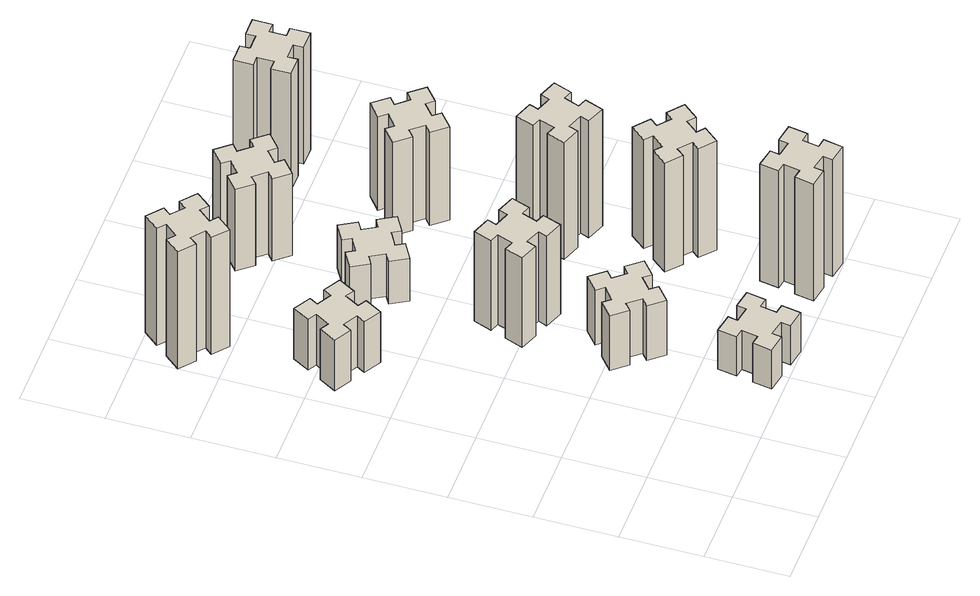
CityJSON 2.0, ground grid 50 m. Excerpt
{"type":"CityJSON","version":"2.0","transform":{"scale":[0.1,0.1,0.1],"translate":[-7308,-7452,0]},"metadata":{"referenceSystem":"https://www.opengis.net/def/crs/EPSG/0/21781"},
"CityObjects":{
"building1":{"type":"Building","attributes":{"class":"1000","function":"1000","usage":"1000","yearOfConstruction":2016,"roofType":"1000","measuredHeight":39,"storeysAboveGround":30,"storeysBelowGround":0},"geometry":[{"type":"Solid","lod":"1","boundaries":[[[[0,1,2,3,4,5,6,7,8,9,10,11,12,13,14,15,16,17,18,19]],[[17,16,20,21]],[[16,15,22,20]],[[15,14,23,22]],[[14,13,24,23]],[[13,12,25,24]],[[12,11,26,25]],[[11,10,27,26]],[[10,9,28,27]],[[9,8,29,28]],[[8,7,30,29]],[[7,6,31,30]],[[6,5,32,31]],[[5,4,33,32]],[[4,3,34,33]],[[3,2,35,34]],[[2,1,36,35]],[[1,0,37,36]],[[0,19,38,37]],[[19,18,39,38]],[[18,17,21,39]],[[24,25,26,27,28,29,30,31,32,33,34,35,36,37,38,39,21,20,22,23]]]]}]},
"building2":{"type":"Building","attributes":{"class":"1000","function":"1000","usage":"1000","yearOfConstruction":2016,"roofType":"1000","measuredHeight":30,"storeysAboveGround":30,"storeysBelowGround":0},"geometry":[{"type":"Solid","lod":"1","boundaries":[[[[40,41,42,43,44,45,46,47,48,49,50,51,52,53,54,55,56,57,58,59]],[[57,56,60,61]],[[56,55,62,60]],[[55,54,63,62]],[[54,53,64,63]],[[53,52,65,64]],[[52,51,66,65]],[[51,50,67,66]],[[50,49,68,67]],[[49,48,69,68]],[[48,47,70,69]],[[47,46,71,70]],[[46,45,72,71]],[[45,44,73,72]],[[44,43,74,73]],[[43,42,75,74]],[[42,41,76,75]],[[41,40,77,76]],[[40,59,78,77]],[[59,58,79,78]],[[58,57,61,79]],[[64,65,66,67,68,69,70,71,72,73,74,75,76,77,78,79,61,60,62,63]]]]}]},
"building3":{"type":"Building","attributes":{"class":"1000","function":"1000","usage":"1000","yearOfConstruction":2016,"roofType":"1000","measuredHeight":90,"storeysAboveGround":30,"storeysBelowGround":0},"geometry":[{"type":"Solid","lod":"1","boundaries":[[[[80,81,82,83,84,85,86,87,88,89,90,91,92,93,94,95,96,97,98,99]],[[97,96,100,101]],[[96,95,102,100]],[[95,94,103,102]],[[94,93,104,103]],[[93,92,105,104]],[[92,91,106,105]],[[91,90,107,106]],[[90,89,108,107]],[[89,88,109,108]],[[88,87,110,109]],[[87,86,111,110]],[[86,85,112,111]],[[85,84,113,112]],[[84,83,114,113]],[[83,82,115,114]],[[82,81,116,115]],[[81,80,117,116]],[[80,99,118,117]],[[99,98,119,118]],[[98,97,101,119]],[[104,105,106,107,108,109,110,111,112,113,114,115,116,117,118,119,101,100,102,103]]]]}]},
"building4":{"type":"Building","attributes":{"class":"1000","function":"1000","usage":"1000","yearOfConstruction":2016,"roofType":"1000","measuredHeight":42,"storeysAboveGround":30,"storeysBelowGround":0},"geometry":[{"type":"Solid","lod":"1","boundaries":[[[[120,121,122,123,124,125,126,127,128,129,130,131,132,133,134,135,136,137,138,139]],[[137,136,140,141]],[[136,135,142,140]],[[135,134,143,142]],[[134,133,144,143]],[[133,132,145,144]],[[132,131,146,145]],[[131,130,147,146]],[[130,129,148,147]],[[129,128,149,148]],[[128,127,150,149]],[[127,126,151,150]],[[126,125,152,151]],[[125,124,153,152]],[[124,123,154,153]],[[123,122,155,154]],[[122,121,156,155]],[[121,120,157,156]],[[120,139,158,157]],[[139,138,159,158]],[[138,137,141,159]],[[144,145,146,147,148,149,150,151,152,153,154,155,156,157,158,159,141,140,142,143]]]]}]},
"building5":{"type":"Building","attributes":{"class":"1000","function":"1000","usage":"1000","yearOfConstruction":2016,"roofType":"1000","measuredHeight":69,"storeysAboveGround":30,"storeysBelowGround":0},"geometry":[{"type":"Solid","lod":"1","boundaries":[[[[160,161,162,163,164,165,166,167,168,169,170,171,172,173,174,175,176,177,178,179]],[[177,176,180,181]],[[176,175,182,180]],[[175,174,183,182]],[[174,173,184,183]],[[173,172,185,184]],[[172,171,186,185]],[[171,170,187,186]],[[170,169,188,187]],[[169,168,189,188]],[[168,167,190,189]],[[167,166,191,190]],[[166,165,192,191]],[[165,164,193,192]],[[164,163,194,193]],[[163,162,195,194]],[[162,161,196,195]],[[161,160,197,196]],[[160,179,198,197]],[[179,178,199,198]],[[178,177,181,199]],[[184,185,186,187,188,189,190,191,192,193,194,195,196,197,198,199,181,180,182,183]]]]}]},
"building6":{"type":"Building","attributes":{"class":"1000","function":"1000","usage":"1000","yearOfConstruction":2016,"roofType":"1000","measuredHeight":33,"storeysAboveGround":30,"storeysBelowGround":0},"geometry":[{"type":"Solid","lod":"1","boundaries":[[[[200,201,202,203,204,205,206,207,208,209,210,211,212,213,214,215,216,217,218,219]],[[217,216,220,221]],[[216,215,222,220]],[[215,214,223,222]],[[214,213,224,223]],[[213,212,225,224]],[[212,211,226,225]],[[211,210,227,226]],[[210,209,228,227]],[[209,208,229,228]],[[208,207,230,229]],[[207,206,231,230]],[[206,205,232,231]],[[205,204,233,232]],[[204,203,234,233]],[[203,202,235,234]],[[202,201,236,235]],[[201,200,237,236]],[[200,219,238,237]],[[219,218,239,238]],[[218,217,221,239]],[[224,225,226,227,228,229,230,231,232,233,234,235,236,237,238,239,221,220,222,223]]]]}]},
"building7":{"type":"Building","attributes":{"class":"1000","function":"1000","usage":"1000","yearOfConstruction":2016,"roofType":"1000","measuredHeight":90,"storeysAboveGround":30,"storeysBelowGround":0},"geometry":[{"type":"Solid","lod":"1","boundaries":[[[[240,241,242,243,244,245,246,247,248,249,250,251,252,253,254,255,256,257,258,259]],[[257,256,260,261]],[[256,255,262,260]],[[255,254,263,262]],[[254,253,264,263]],[[253,252,265,264]],[[252,251,266,265]],[[251,250,267,266]],[[250,249,268,267]],[[249,248,269,268]],[[248,247,270,269]],[[247,246,271,270]],[[246,245,272,271]],[[245,244,273,272]],[[244,243,274,273]],[[243,242,275,274]],[[242,241,276,275]],[[241,240,277,276]],[[240,259,278,277]],[[259,258,279,278]],[[258,257,261,279]],[[264,265,266,267,268,269,270,271,272,273,274,275,276,277,278,279,261,260,262,263]]]]}]},
"building8":{"type":"Building","attributes":{"class":"1000","function":"1000","usage":"1000","yearOfConstruction":2016,"roofType":"1000","measuredHeight":63,"storeysAboveGround":30,"storeysBelowGround":0},"geometry":[{"type":"Solid","lod":"1","boundaries":[[[[280,281,282,283,284,285,286,287,288,289,290,291,292,293,294,295,296,297,298,299]],[[297,296,300,301]],[[296,295,302,300]],[[295,294,303,302]],[[294,293,304,303]],[[293,292,305,304]],[[292,291,306,305]],[[291,290,307,306]],[[290,289,308,307]],[[289,288,309,308]],[[288,287,310,309]],[[287,286,311,310]],[[286,285,312,311]],[[285,284,313,312]],[[284,283,314,313]],[[283,282,315,314]],[[282,281,316,315]],[[281,280,317,316]],[[280,299,318,317]],[[299,298,319,318]],[[298,297,301,319]],[[304,305,306,307,308,309,310,311,312,313,314,315,316,317,318,319,301,300,302,303]]]]}]},
"building9":{"type":"Building","attributes":{"class":"1000","function":"1000","usage":"1000","yearOfConstruction":2016,"roofType":"1000","measuredHeight":84,"storeysAboveGround":30,"storeysBelowGround":0},"geometry":[{"type":"Solid","lod":"1","boundaries":[[[[320,321,322,323,324,325,326,327,328,329,330,331,332,333,334,335,336,337,338,339]],[[337,336,340,341]],[[336,335,342,340]],[[335,334,343,342]],[[334,333,344,343]],[[333,332,345,344]],[[332,331,346,345]],[[331,330,347,346]],[[330,329,348,347]],[[329,328,349,348]],[[328,327,350,349]],[[327,326,351,350]],[[326,325,352,351]],[[325,324,353,352]],[[324,323,354,353]],[[323,322,355,354]],[[322,321,356,355]],[[321,320,357,356]],[[320,339,358,357]],[[339,338,359,358]],[[338,337,341,359]],[[344,345,346,347,348,349,350,351,352,353,354,355,356,357,358,359,341,340,342,343]]]]}]},
"building10":{"type":"Building","attributes":{"class":"1000","function":"1000","usage":"1000","yearOfConstruction":2016,"roofType":"1000","measuredHeight":90,"storeysAboveGround":30,"storeysBelowGround":0},"geometry":[{"type":"Solid","lod":"1","boundaries":[[[[360,361,362,363,364,365,366,367,368,369,370,371,372,373,374,375,376,377,378,379]],[[377,376,380,381]],[[376,375,382,380]],[[375,374,383,382]],[[374,373,384,383]],[[373,372,385,384]],[[372,371,386,385]],[[371,370,387,386]],[[370,369,388,387]],[[369,368,389,388]],[[368,367,390,389]],[[367,366,391,390]],[[366,365,392,391]],[[365,364,393,392]],[[364,363,394,393]],[[363,362,395,394]],[[362,361,396,395]],[[361,360,397,396]],[[360,379,398,397]],[[379,378,399,398]],[[378,377,381,399]],[[384,385,386,387,388,389,390,391,392,393,394,395,396,397,398,399,381,380,382,383]]]]}]},
"building11":{"type":"Building","attributes":{"class":"1000","function":"1000","usage":"1000","yearOfConstruction":2016,"roofType":"1000","measuredHeight":72,"storeysAboveGround":30,"storeysBelowGround":0},"geometry":[{"type":"Solid","lod":"1","boundaries":[[[[400,401,402,403,404,405,406,407,408,409,410,411,412,413,414,415,416,417,418,419]],[[417,416,420,421]],[[416,415,422,420]],[[415,414,423,422]],[[414,413,424,423]],[[413,412,425,424]],[[412,411,426,425]],[[411,410,427,426]],[[410,409,428,427]],[[409,408,429,428]],[[408,407,430,429]],[[407,406,431,430]],[[406,405,432,431]],[[405,404,433,432]],[[404,403,434,433]],[[403,402,435,434]],[[402,401,436,435]],[[401,400,437,436]],[[400,419,438,437]],[[419,418,439,438]],[[418,417,421,439]],[[424,425,426,427,428,429,430,431,432,433,434,435,436,437,438,439,421,420,422,423]]]]}]},
"building12":{"type":"Building","attributes":{"class":"1000","function":"1000","usage":"1000","yearOfConstruction":2016,"roofType":"1000","measuredHeight":90,"storeysAboveGround":30,"storeysBelowGround":0},"geometry":[{"type":"Solid","lod":"1","boundaries":[[[[440,441,442,443,444,445,446,447,448,449,450,451,452,453,454,455,456,457,458,459]],[[457,456,460,461]],[[456,455,462,460]],[[455,454,463,462]],[[454,453,464,463]],[[453,452,465,464]],[[452,451,466,465]],[[451,450,467,466]],[[450,449,468,467]],[[449,448,469,468]],[[448,447,470,469]],[[447,446,471,470]],[[446,445,472,471]],[[445,444,473,472]],[[444,443,474,473]],[[443,442,475,474]],[[442,441,476,475]],[[441,440,477,476]],[[440,459,478,477]],[[459,458,479,478]],[[458,457,461,479]],[[464,465,466,467,468,469,470,471,472,473,474,475,476,477,478,479,461,460,462,463]]]]}]}
},
"vertices":[
[416,2327,0],[466,2414,0],[518,2384,0],[578,2488,0],[474,2548,0],[444,2496,0],[357,2546,0],[387,2598,0],[283,2658,0],[223,2554,0],[275,2524,0],[225,2437,0],[173,2467,0],[113,2363,0],[217,2303,0],[247,2355,0],[334,2305,0],[304,2253,0],[408,2193,0],[468,2297,0],[334,2305,390],[304,2253,390],[247,2355,390],[217,2303,390],[113,2363,390],[173,2467,390],[225,2437,390],[275,2524,390],[223,2554,390],[283,2658,390],[387,2598,390],[357,2546,390],[444,2496,390],[474,2548,390],[578,2488,390],[518,2384,390],[466,2414,390],[416,2327,390],[468,2297,390],[408,2193,390],
[986,274,0],[968,175,0],[909,186,0],[888,67,0],[1007,47,0],[1017,106,0],[1115,88,0],[1105,29,0],[1223,8,0],[1244,127,0],[1185,137,0],[1202,235,0],[1261,225,0],[1282,343,0],[1164,364,0],[1154,305,0],[1055,322,0],[1066,381,0],[947,402,0],[927,284,0],[1055,322,300],[1066,381,300],[1154,305,300],[1164,364,300],[1282,343,300],[1261,225,300],[1202,235,300],[1185,137,300],[1244,127,300],[1223,8,300],[1105,29,300],[1115,88,300],[1017,106,300],[1007,47,300],[888,67,300],[909,186,300],[968,175,300],[986,274,300],[927,284,300],[947,402,300],
[136,3213,0],[213,3149,0],[174,3103,0],[266,3026,0],[343,3118,0],[297,3156,0],[362,3233,0],[408,3194,0],[485,3286,0],[393,3363,0],[354,3317,0],[278,3382,0],[316,3428,0],[224,3505,0],[147,3413,0],[193,3374,0],[129,3298,0],[83,3336,0],[6,3244,0],[98,3167,0],[129,3298,900],[83,3336,900],[193,3374,900],[147,3413,900],[224,3505,900],[316,3428,900],[278,3382,900],[354,3317,900],[393,3363,900],[485,3286,900],[408,3194,900],[362,3233,900],[297,3156,900],[343,3118,900],[266,3026,900],[174,3103,900],[213,3149,900],[136,3213,900],[98,3167,900],[6,3244,900],
[953,1062,0],[876,997,0],[838,1043,0],[746,966,0],[823,874,0],[869,913,0],[933,836,0],[887,798,0],[964,706,0],[1056,783,0],[1018,829,0],[1094,893,0],[1133,847,0],[1225,924,0],[1148,1016,0],[1102,978,0],[1037,1054,0],[1083,1093,0],[1006,1185,0],[914,1108,0],[1037,1054,420],[1083,1093,420],[1102,978,420],[1148,1016,420],[1225,924,420],[1133,847,420],[1094,893,420],[1018,829,420],[1056,783,420],[964,706,420],[887,798,420],[933,836,420],[869,913,420],[823,874,420],[746,966,420],[838,1043,420],[876,997,420],[953,1062,420],[914,1108,420],[1006,1185,420],
[1072,1501,0],[1106,1595,0],[1162,1574,0],[1203,1687,0],[1090,1728,0],[1070,1672,0],[976,1706,0],[997,1762,0],[884,1803,0],[843,1690,0],[899,1670,0],[865,1576,0],[809,1597,0],[767,1484,0],[880,1443,0],[901,1499,0],[995,1465,0],[974,1409,0],[1087,1367,0],[1128,1480,0],[995,1465,690],[974,1409,690],[901,1499,690],[880,1443,690],[767,1484,690],[809,1597,690],[865,1576,690],[899,1670,690],[843,1690,690],[884,1803,690],[997,1762,690],[976,1706,690],[1070,1672,690],[1090,1728,690],[1203,1687,690],[1162,1574,690],[1106,1595,690],[1072,1501,690],[1128,1480,690],[1087,1367,690],
[865,2414,0],[915,2327,0],[863,2297,0],[923,2193,0],[1027,2253,0],[997,2305,0],[1084,2355,0],[1114,2303,0],[1218,2363,0],[1158,2467,0],[1106,2437,0],[1056,2524,0],[1108,2554,0],[1048,2658,0],[944,2598,0],[974,2546,0],[887,2496,0],[857,2548,0],[753,2488,0],[813,2384,0],[887,2496,330],[857,2548,330],[974,2546,330],[944,2598,330],[1048,2658,330],[1108,2554,330],[1056,2524,330],[1106,2437,330],[1158,2467,330],[1218,2363,330],[1114,2303,330],[1084,2355,330],[997,2305,330],[1027,2253,330],[923,2193,330],[863,2297,330],[915,2327,330],[865,2414,330],[813,2384,330],[753,2488,330],
[1894,305,0],[1795,322,0],[1806,381,0],[1687,402,0],[1667,284,0],[1726,274,0],[1708,175,0],[1649,186,0],[1628,67,0],[1747,47,0],[1757,106,0],[1855,88,0],[1845,29,0],[1963,8,0],[1984,127,0],[1925,137,0],[1942,235,0],[2001,225,0],[2022,343,0],[1904,364,0],[1942,235,900],[2001,225,900],[1925,137,900],[1984,127,900],[1963,8,900],[1845,29,900],[1855,88,900],[1757,106,900],[1747,47,900],[1628,67,900],[1649,186,900],[1708,175,900],[1726,274,900],[1667,284,900],[1687,402,900],[1806,381,900],[1795,322,900],[1894,305,900],[1904,364,900],[2022,343,900],
[1202,3198,0],[1137,3274,0],[1183,3313,0],[1106,3405,0],[1014,3328,0],[1053,3282,0],[976,3217,0],[938,3263,0],[846,3186,0],[923,3094,0],[969,3133,0],[1033,3056,0],[987,3018,0],[1064,2926,0],[1156,3003,0],[1118,3049,0],[1194,3113,0],[1233,3067,0],[1325,3144,0],[1248,3236,0],[1194,3113,630],[1233,3067,630],[1118,3049,630],[1156,3003,630],[1064,2926,630],[987,3018,630],[1033,3056,630],[969,3133,630],[923,3094,630],[846,3186,630],[938,3263,630],[976,3217,630],[1053,3282,630],[1014,3328,630],[1106,3405,630],[1183,3313,630],[1137,3274,630],[1202,3198,630],[1248,3236,630],[1325,3144,630],
[1877,836,0],[1942,913,0],[1988,874,0],[2065,966,0],[1973,1043,0],[1934,997,0],[1858,1062,0],[1896,1108,0],[1804,1185,0],[1727,1093,0],[1773,1054,0],[1709,978,0],[1663,1016,0],[1586,924,0],[1678,847,0],[1716,893,0],[1793,829,0],[1754,783,0],[1846,706,0],[1923,798,0],[1793,829,840],[1754,783,840],[1716,893,840],[1678,847,840],[1586,924,840],[1663,1016,840],[1709,978,840],[1773,1054,840],[1727,1093,840],[1804,1185,840],[1896,1108,840],[1858,1062,840],[1934,997,840],[1973,1043,840],[2065,966,840],[1988,874,840],[1942,913,840],[1877,836,840],[1923,798,840],[1846,706,840],
[1810,1672,0],[1716,1706,0],[1737,1762,0],[1624,1803,0],[1583,1690,0],[1639,1670,0],[1605,1576,0],[1549,1597,0],[1507,1484,0],[1620,1443,0],[1641,1499,0],[1735,1465,0],[1714,1409,0],[1827,1367,0],[1868,1480,0],[1812,1501,0],[1846,1595,0],[1902,1574,0],[1943,1687,0],[1830,1728,0],[1846,1595,900],[1902,1574,900],[1812,1501,900],[1868,1480,900],[1827,1367,900],[1714,1409,900],[1735,1465,900],[1641,1499,900],[1620,1443,900],[1507,1484,900],[1549,1597,900],[1605,1576,900],[1639,1670,900],[1583,1690,900],[1624,1803,900],[1737,1762,900],[1716,1706,900],[1810,1672,900],[1830,1728,900],[1943,1687,900],
[1509,2393,0],[1573,2316,0],[1527,2278,0],[1604,2186,0],[1696,2263,0],[1658,2309,0],[1734,2373,0],[1773,2327,0],[1865,2404,0],[1788,2496,0],[1742,2458,0],[1677,2534,0],[1723,2573,0],[1646,2665,0],[1554,2588,0],[1593,2542,0],[1516,2477,0],[1478,2523,0],[1386,2446,0],[1463,2354,0],[1516,2477,720],[1478,2523,720],[1593,2542,720],[1554,2588,720],[1646,2665,720],[1723,2573,720],[1677,2534,720],[1742,2458,720],[1788,2496,720],[1865,2404,720],[1773,2327,720],[1734,2373,720],[1658,2309,720],[1696,2263,720],[1604,2186,720],[1527,2278,720],[1573,2316,720],[1509,2393,720],[1463,2354,720],[1386,2446,720],
[1675,3155,0],[1775,3155,0],[1775,3095,0],[1895,3095,0],[1895,3215,0],[1835,3215,0],[1835,3315,0],[1895,3315,0],[1895,3435,0],[1775,3435,0],[1775,3375,0],[1675,3375,0],[1675,3435,0],[1555,3435,0],[1555,3315,0],[1615,3315,0],[1615,3215,0],[1555,3215,0],[1555,3095,0],[1675,3095,0],[1615,3215,900],[1555,3215,900],[1615,3315,900],[1555,3315,900],[1555,3435,900],[1675,3435,900],[1675,3375,900],[1775,3375,900],[1775,3435,900],[1895,3435,900],[1895,3315,900],[1835,3315,900],[1835,3215,900],[1895,3215,900],[1895,3095,900],[1775,3095,900],[1775,3155,900],[1675,3155,900],[1675,3095,900],[1555,3095,900]
]}
